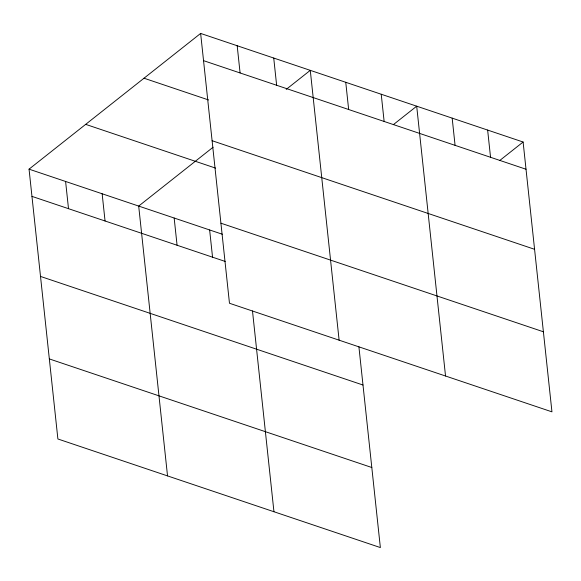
<?xml version="1.0" encoding="UTF-8"?>
<svg xmlns="http://www.w3.org/2000/svg" width="581" height="581" viewBox="0 0 581 581"><rect width="100%" height="100%" fill="white"/><g stroke="black" fill="none" stroke-linecap="round" stroke-linejoin="round"><path stroke-width="0.87" d="M358.905 346.77L380.366 547.571L57.889 438.982L29.05 169.158L200.634 33.429L523.111 142.018L551.95 411.842L229.473 303.26L200.634 33.429M213.104 147.218L138.692 206.073L167.531 475.904M286.215 89.387L310.276 70.352L339.115 340.175M393.337 124.661L416.693 106.185L445.533 376.009M499.754 160.494L523.111 142.018M203.546 60.649L526.023 169.238M144.015 78.217L208.608 99.968M212.101 140.711L534.578 249.3M85.676 124.363L215.587 168.112M220.918 223.198L543.395 331.78M29.05 169.158L222.305 234.23M31.962 196.378L225.217 261.45M40.517 276.433L362.994 385.021M49.327 358.92L371.811 467.509M487.641 130.071L490.553 157.291M452.171 118.125L455.076 145.344M381.223 94.238L384.135 121.458M345.753 82.291L348.658 109.511M273.731 58.042L276.636 85.262M237.186 45.739L240.091 72.959M252.488 310.937L273.949 511.738M209.639 229.967L212.544 257.187M174.162 218.02L177.074 245.24M102.147 193.771L105.052 220.991M65.595 181.461L68.507 208.681"/></g></svg>
